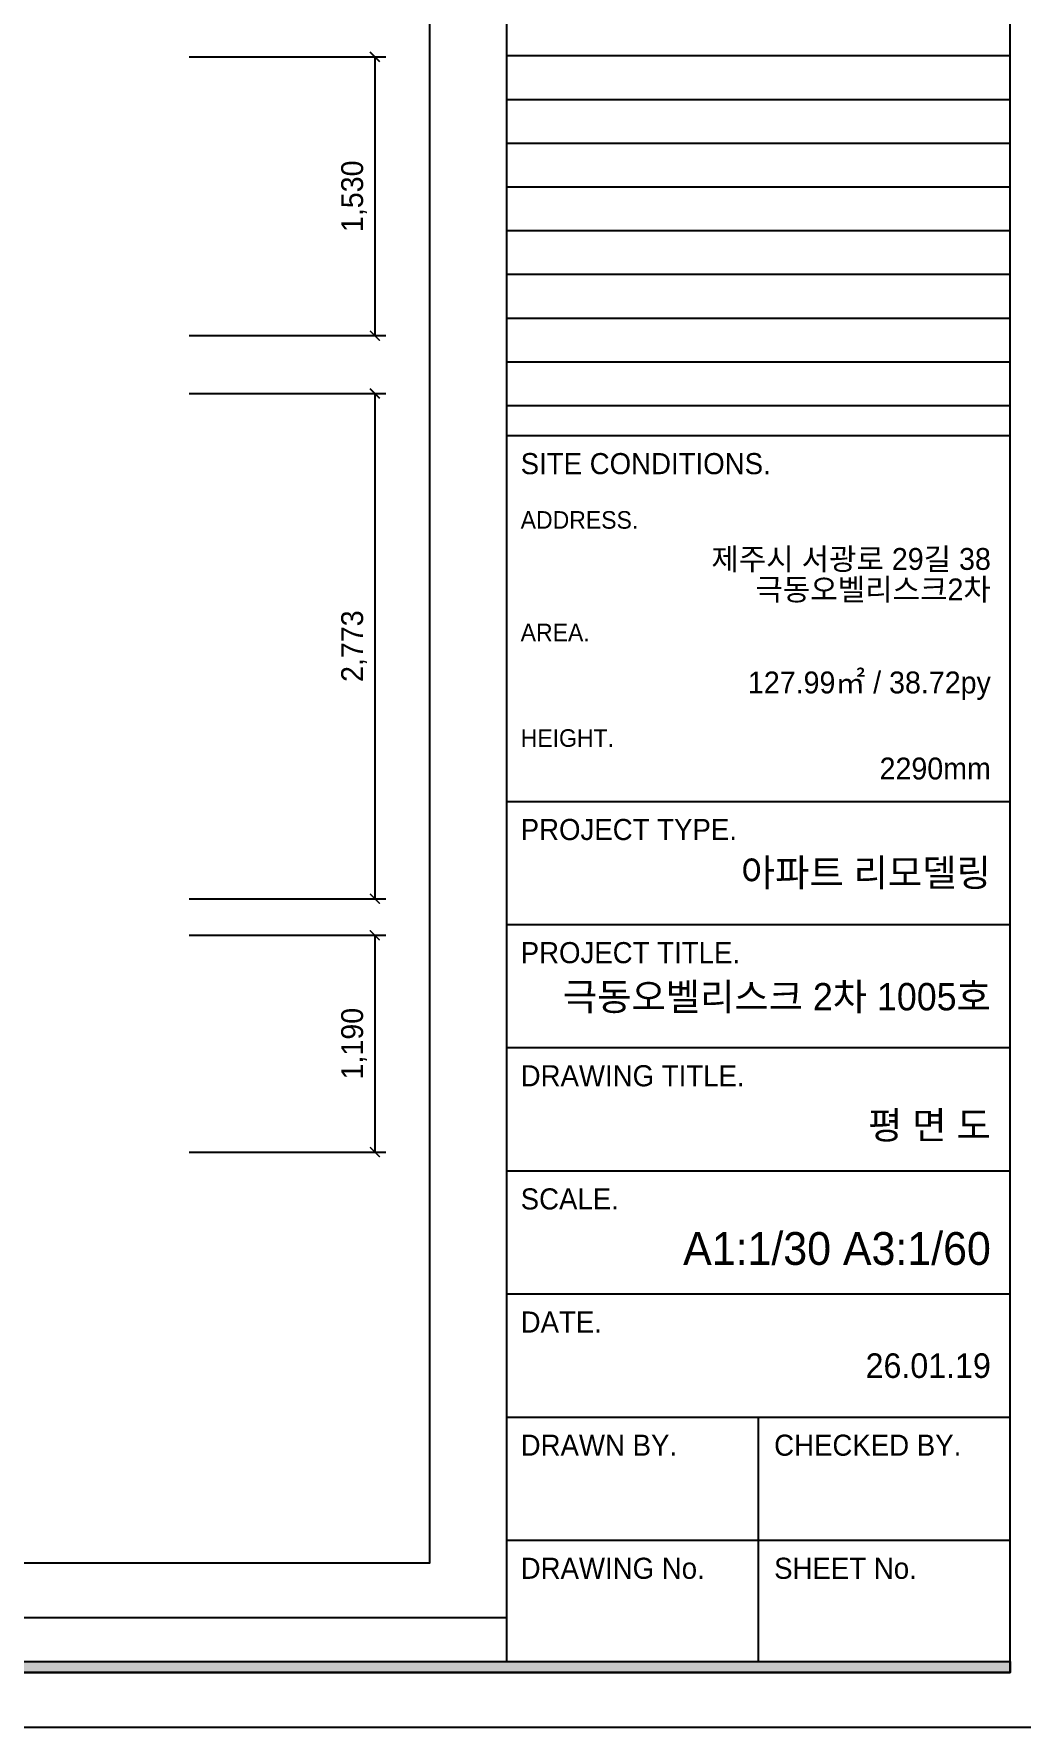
# Model space of a CAD drawing. Header units: inches. Extents: x 220271 to 272471, y 4186 to 23206.
# Drawn here: x 240413 to 245832, y 4786 to 14079 of the extents above; entities that cross this region are included whole.
import ezdxf
from ezdxf.enums import TextEntityAlignment as Align

# ---------------------------------------------------------------- set-up
doc = ezdxf.new("R2010")
doc.units = ezdxf.units.IN
doc.header["$LTSCALE"] = 50
doc.header["$MEASUREMENT"] = 0
for name, color, linetype in [('07-DIM WAL', 5, 'Continuous'), ('FORM(YOURNAME)-1', 1, 'Continuous'), ('FORM(YOURNAME)-11', 1, 'Continuous')]:
    doc.layers.add(name, color=color, linetype=linetype)
doc.styles.add('YOURNAME', font='HY울릉도M.TTF')
doc.dimstyles.new('YOURNAME-60', dxfattribs={"dimscale": 60, "dimtxt": 2, "dimasz": 0.9, "dimexe": 1, "dimexo": 3, "dimgap": 0.7, "dimtad": 1, "dimdec": 0, "dimzin": 0, "dimdsep": 46, "dimlunit": 6, "dimtxsty": 'YOURNAME', "dimblk": 'ARCHTICK', "dimcen": 0, "dimclrd": 1, "dimclre": 1, "dimclrt": 7, "dimadec": 0, "dimazin": 0, "dimtfac": 1, "dimtdec": 0, "dimtix": 1, "dimtmove": 2, "dimatfit": 3, "dimldrblk": 'ARCHTICK', "dimfxl": 1, "dimtolj": 1, "dimtzin": 0, "dimarcsym": 0})

# ---------------------------------------------------------------- blocks, each defined once
blk = doc.blocks.new('FORM-ELEVATION')
at = {"layer": 'FORM(YOURNAME)-11'}
h = blk.add_hatch(color=256, dxfattribs=at)
h.dxf.hatch_style = 1
h.paths.add_polyline_path([(-10309, 35708), (71691, 35708), (71691, 35508), (-10309, 35508)])
h.paths.add_polyline_path([(-10309, -21492), (71691, -21492), (71691, -21692), (-10309, -21692)])
at = {"layer": 'Defpoints', "color": 158}
for p, q in [((62481, 35508), (62481, -21492)), ((62481, 7886), (71691, 7886)), ((62481, 7086), (71691, 7086)), ((62481, 6286), (71691, 6286)), ((62481, 5486), (71691, 5486)), ((62481, 4686), (71691, 4686)), ((62481, 3886), (71691, 3886)), ((62481, 3086), (71691, 3086)), ((62481, 2286), (71691, 2286)), ((62481, 1486), (71691, 1486)), ((62481, -20692), (-10309, -20692))]:
    blk.add_line(p, q, dxfattribs=at)
for points in [[(-10309, -21692), (71691, -21692), (71691, 35708), (-10309, 35708)], [(-8309, 33708), (61071, 33708), (61071, -19692), (-8309, -19692)]]:
    blk.add_lwpolyline(points, close=True, dxfattribs=at)
at = {"layer": 'FORM(YOURNAME)-11', "color": 14}
for p, q in [((62481, 937), (71691, 937)), ((62481, -5756), (71691, -5756)), ((62481, -8009), (71691, -8009)), ((62481, -10261), (71691, -10261)), ((62481, -12514), (71691, -12514)), ((62481, -14766), (71691, -14766)), ((62481, -17019), (71691, -17019)), ((67086, -17019), (67086, -21492)), ((62481, -19271), (71691, -19271))]:
    blk.add_line(p, q, dxfattribs=at)
at = {"layer": 'FORM(YOURNAME)-11', "color": 250}
blk.add_lwpolyline([(-11309, -22692), (72691, -22692), (72691, 36708), (-11309, 36708)], close=True, dxfattribs=at)
at = {"layer": 'FORM(YOURNAME)-11'}
blk.add_lwpolyline([(-10309, -21492), (71691, -21492), (71691, -21692), (-10309, -21692)], close=True, dxfattribs=at)
at = {"layer": 'FORM(YOURNAME)-11', "color": 14, "style": 'YOURNAME'}
for s, height, p in [('SITE CONDITIONS.', 386.14, (62739, 422)), ('PROJECT TYPE.', 386.14, (62739, -6271)), ('PROJECT TITLE.', 386.14, (62739, -8524)), ('DRAWING TITLE.', 386.14, (62739, -10776)), ('SCALE.', 386.1, (62739, -13029)), ('DATE.', 386.1, (62739, -15281)), ('DRAWN BY.', 386.1, (62739, -17534)), ('CHECKED BY.', 386.14, (67376, -17534)), ('DRAWING No.', 386.14, (62739, -19786)), ('SHEET No.', 386.1, (67376, -19786))]:
    blk.add_text(s, height=height, dxfattribs=at).set_placement(p, align=Align.MIDDLE_LEFT)
at = {"layer": 'FORM(YOURNAME)-11', "color": 251, "style": 'YOURNAME'}
for s, p in [('ADDRESS.', (62739, -608)), ('AREA.', (62739, -2667)), ('HEIGHT.', (62739, -4598))]:
    blk.add_text(s, height=321.8, dxfattribs=at).set_placement(p, align=Align.MIDDLE_LEFT)
at = {"layer": 'FORM(YOURNAME)-11', "color": 3, "style": 'YOURNAME'}
for tag, height, p in [('1', 450, (71041, -1219)), ('2', 450, (71041, -1863)), ('3', 450, (71041, -3150)), ('4', 450, (71041, -5081)), ('5', 515, (71041, -7398)), ('6', 515, (71041, -9650)), ('7', 515, (71041, -11903)), ('8', 515, (71041, -14155)), ('9', 515, (71041, -16408)), ('10', 515, (66791, -18596)), ('11', 515, (71041, -18660)), ('12', 515, (66791, -20848)), ('13', 515, (71041, -20848))]:
    blk.add_attdef(tag, text='', height=height, dxfattribs=at).set_placement(p, align=Align.MIDDLE_RIGHT)
blk = doc.blocks.new('_ArchTick')
at = {"color": 0, "linetype": 'ByBlock', "const_width": 0.15}
blk.add_lwpolyline([(-0.5, -0.5), (0.5, 0.5)], dxfattribs=at)
blk = doc.blocks.new('*D64')
at = {"layer": '07-DIM WAL', "color": 1, "lineweight": -2, "transparency": 16777216}
for p, q in [((241264.8, 13952.6), (242344.8, 13952.6)), ((242284.8, 13952.6), (242284.8, 12422.6)), ((241264.8, 12422.6), (242344.8, 12422.6))]:
    blk.add_line(p, q, dxfattribs=at)
at = {"layer": 'Defpoints', "color": 0, "transparency": 16777216}
for p in [(241084.8, 13952.6), (241084.8, 12422.6), (242284.8, 12422.6)]:
    blk.add_point(p, dxfattribs=at)
at = {"layer": '07-DIM WAL', "color": 1, "lineweight": -2, "transparency": 16777216, "xscale": 54, "yscale": 54, "zscale": 54}
for p, rotation in [((242284.8, 13952.6), 90), ((242284.8, 12422.6), 270)]:
    blk.add_blockref('_ArchTick', p, dxfattribs=dict(at, rotation=rotation))
at = {"layer": '07-DIM WAL', "color": 7, "transparency": 16777216, "insert": (242171.2, 13187.6), "char_height": 120, "attachment_point": 5, "rotation": 90, "style": 'YOURNAME'}
blk.add_mtext('\\A1;1,530', dxfattribs=at)
blk = doc.blocks.new('*D65')
at = {"layer": '07-DIM WAL', "color": 1, "lineweight": -2, "transparency": 16777216}
for p, q in [((241264.8, 12105.1), (242344.8, 12105.1)), ((242284.8, 12105.1), (242284.8, 9332.1)), ((241264.8, 9332.1), (242344.8, 9332.1))]:
    blk.add_line(p, q, dxfattribs=at)
at = {"layer": 'Defpoints', "color": 0, "transparency": 16777216}
for p in [(241084.8, 12105.1), (241084.8, 9332.1), (242284.8, 9332.1)]:
    blk.add_point(p, dxfattribs=at)
at = {"layer": '07-DIM WAL', "color": 1, "lineweight": -2, "transparency": 16777216, "xscale": 54, "yscale": 54, "zscale": 54}
for p, rotation in [((242284.8, 12105.1), 90), ((242284.8, 9332.1), 270)]:
    blk.add_blockref('_ArchTick', p, dxfattribs=dict(at, rotation=rotation))
at = {"layer": '07-DIM WAL', "color": 7, "transparency": 16777216, "insert": (242171.2, 10718.6), "char_height": 120, "attachment_point": 5, "rotation": 90, "style": 'YOURNAME'}
blk.add_mtext('\\A1;2,773', dxfattribs=at)
blk = doc.blocks.new('*D66')
at = {"layer": '07-DIM WAL', "color": 1, "lineweight": -2, "transparency": 16777216}
for p, q in [((241264.8, 9132.1), (242344.8, 9132.1)), ((242284.8, 9132.1), (242284.8, 7942.1)), ((241264.8, 7942.1), (242344.8, 7942.1))]:
    blk.add_line(p, q, dxfattribs=at)
at = {"layer": 'Defpoints', "color": 0, "transparency": 16777216}
for p in [(241084.8, 9132.1), (241084.8, 7942.1), (242284.8, 7942.1)]:
    blk.add_point(p, dxfattribs=at)
at = {"layer": '07-DIM WAL', "color": 1, "lineweight": -2, "transparency": 16777216, "xscale": 54, "yscale": 54, "zscale": 54}
for p, rotation in [((242284.8, 9132.1), 90), ((242284.8, 7942.1), 270)]:
    blk.add_blockref('_ArchTick', p, dxfattribs=dict(at, rotation=rotation))
at = {"layer": '07-DIM WAL', "color": 7, "transparency": 16777216, "insert": (242171.1, 8537.1), "char_height": 120, "attachment_point": 5, "rotation": 90, "style": 'YOURNAME'}
blk.add_mtext('\\A1;1,190', dxfattribs=at)

msp = doc.modelspace()

# ---------------------------------------------------------------- block references
at = {"layer": 'FORM(YOURNAME)-1'}
ref = msp.add_blockref('FORM-ELEVATION', (224263.3, 11593.7), dxfattribs=dict(at, xscale=0.3, yscale=0.3, zscale=0.3))
ref.add_attrib('9', '26.01.19', dxfattribs={"layer": 'FORM(YOURNAME)-11', "color": 3, "height": 135, "style": 'YOURNAME'}).set_placement((245665.5, 6770), align=Align.MIDDLE_RIGHT)
ref.add_attrib('8', 'A1:1/30 A3:1/60', dxfattribs={"layer": 'FORM(YOURNAME)-11', "color": 3, "height": 180, "style": 'YOURNAME'}).set_placement((245665.5, 7412.9), align=Align.MIDDLE_RIGHT)
ref.add_attrib('7', '평 면 도', dxfattribs={"layer": 'FORM(YOURNAME)-11', "color": 3, "height": 150, "style": 'YOURNAME'}).set_placement((245665.5, 8089.5), align=Align.MIDDLE_RIGHT)
ref.add_attrib('6', '극동오벨리스크 2차 1005호', dxfattribs={"layer": 'FORM(YOURNAME)-11', "color": 3, "height": 150, "style": 'YOURNAME'}).set_placement((245665.5, 8794.9), align=Align.MIDDLE_RIGHT)
ref.add_attrib('5', '아파트 리모델링', dxfattribs={"layer": 'FORM(YOURNAME)-11', "color": 3, "height": 150, "style": 'YOURNAME'}).set_placement((245665.5, 9475.6), align=Align.MIDDLE_RIGHT)
ref.add_attrib('1', '제주시 서광로 29길 38', dxfattribs={"layer": 'FORM(YOURNAME)-11', "color": 3, "height": 120, "style": 'YOURNAME'}).set_placement((245665.5, 11197.2), align=Align.MIDDLE_RIGHT)
ref.add_attrib('2', '극동오벨리스크2차', dxfattribs={"layer": 'FORM(YOURNAME)-11', "color": 3, "height": 120, "style": 'YOURNAME'}).set_placement((245665.5, 11030), align=Align.MIDDLE_RIGHT)
ref.add_attrib('3', '127.99㎡ / 38.72py', dxfattribs={"layer": 'FORM(YOURNAME)-11', "color": 3, "height": 120, "style": 'YOURNAME'}).set_placement((245665.5, 10519.3), align=Align.MIDDLE_RIGHT)
ref.add_attrib('4', '2290mm', dxfattribs={"layer": 'FORM(YOURNAME)-11', "color": 3, "height": 120, "style": 'YOURNAME'}).set_placement((245665.5, 10047), align=Align.MIDDLE_RIGHT)

# ---------------------------------------------------------------- dimensions: what is measured, and where the dimension line sits
at = {"layer": '07-DIM WAL'}
for base, p1, p2, picture, middle in [((242284.8, 12422.6), (241084.8, 13952.6), (241084.8, 12422.6), '*D64', (242171.2, 13187.6)), ((242284.8, 9332.1), (241084.8, 12105.1), (241084.8, 9332.1), '*D65', (242171.2, 10718.6)), ((242284.8, 7942.1), (241084.8, 9132.1), (241084.8, 7942.1), '*D66', (242171.1, 8537.1))]:
    dim = msp.add_linear_dim(base=base, p1=p1, p2=p2, angle=90, dimstyle='YOURNAME-60', dxfattribs=at)
    dim.commit()
    dim.dimension.update_dxf_attribs({"geometry": picture, "text_midpoint": middle})

doc.saveas('drawing.dxf')
